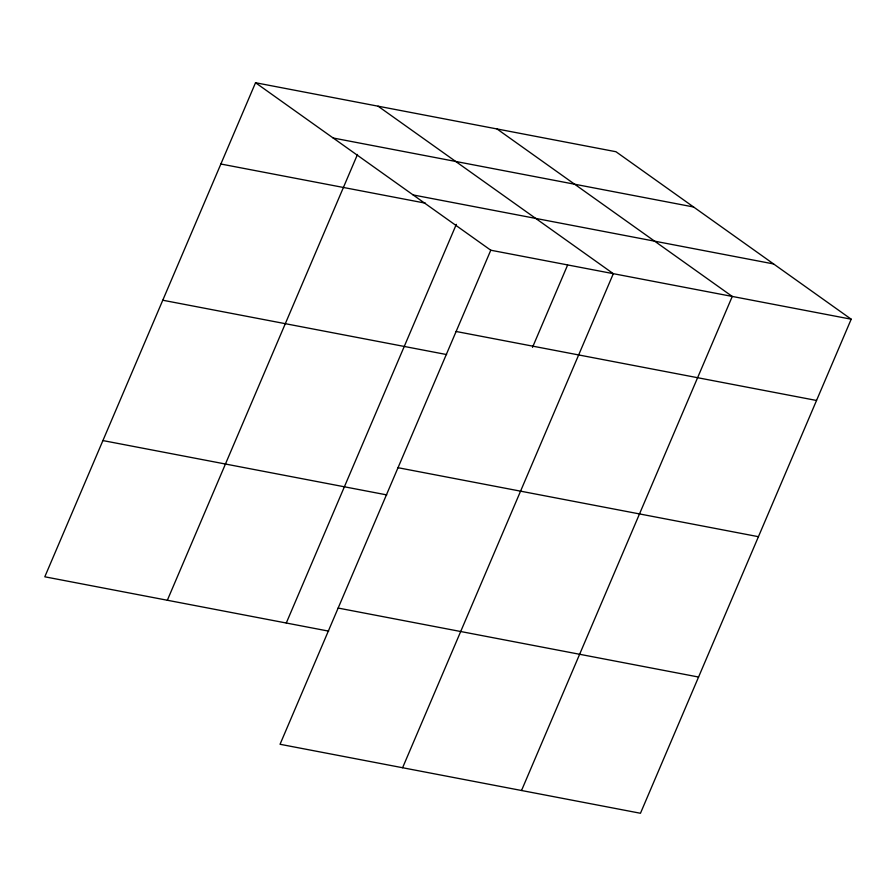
<?xml version="1.0" encoding="UTF-8"?>
<svg xmlns="http://www.w3.org/2000/svg" width="896" height="896" viewBox="0 0 896 896"><rect width="100%" height="100%" fill="white"/><g stroke="black" fill="none" stroke-linecap="round" stroke-linejoin="round"><path stroke-width="1.34" d="M255.539 82.734L490.784 250.219L280.045 744.274L640.461 813.266L851.2 319.2L615.955 151.726L255.539 82.734L44.8 576.8L328.664 631.131M167.339 600.253L357.493 154.448M286.283 623.022L456.322 224.358M532.504 347.368L567.582 265.115M402.595 767.726L613.323 273.672L378.078 106.198M521.528 790.496L732.267 296.442L497.011 128.957M333.166 138.006L693.582 206.987M413.146 194.947L773.573 263.939M220.875 164.013L425.443 203.168M490.784 250.219L851.2 319.2M456.12 331.486L816.536 400.467M162.77 300.227L446.622 354.558M398.014 467.701L758.43 536.693M102.906 440.574L386.758 494.906M338.15 608.059L698.566 677.04"/></g></svg>
